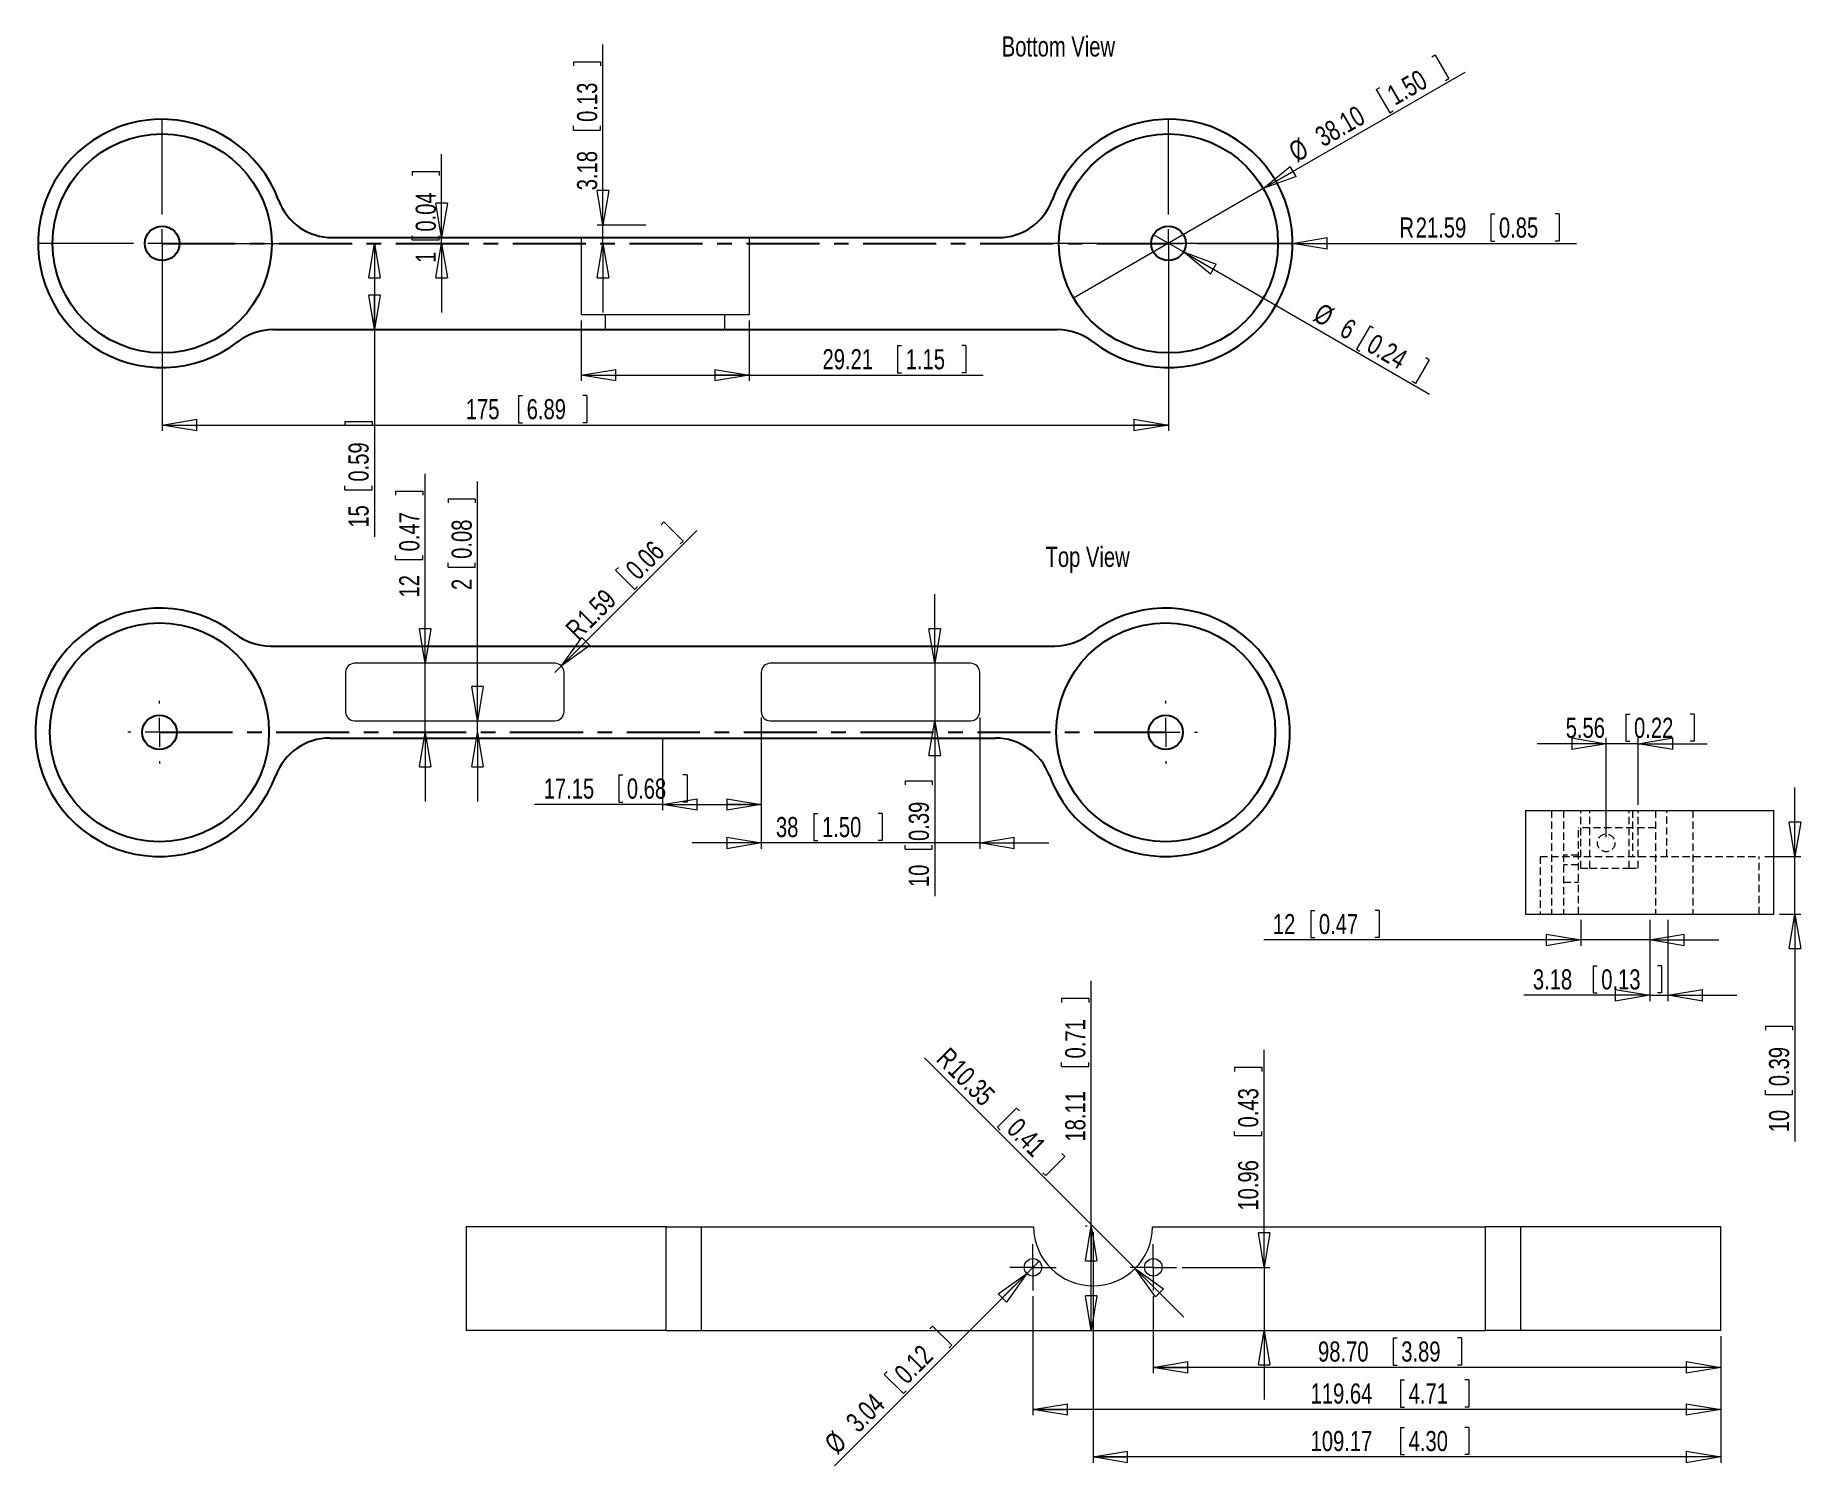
# Model space of a CAD drawing. Header units: millimetres. Extents: x 117 to 424, y 18 to 267.
import ezdxf

# ---------------------------------------------------------------- set-up
doc = ezdxf.new("R2010")
doc.units = ezdxf.units.MM
doc.linetypes.add('CENTERX2', pattern=[20.32, 12.7, -2.54, 2.54, -2.54])
doc.linetypes.add('HIDDEN', pattern=[1.905, 1.27, -0.635])
doc.styles.add('SLDTEXTSTYLE0', font='TXT', dxfattribs={"width": 0.75})
doc.dimstyles.new('SLDDIMSTYLE0', dxfattribs={"dimtxt": 3.5, "dimasz": 6, "dimexe": 0, "dimexo": 0.0625, "dimgap": 0.875, "dimtad": 1, "dimtoh": 1, "dimrnd": 1e-09, "dimzin": 12, "dimdsep": 46, "dimtxsty": 'SLDTEXTSTYLE0', "dimblk1": 'CLOSED', "dimblk2": 'CLOSED', "dimsah": 1, "dimcen": 0.09, "dimadec": 0, "dimazin": 0, "dimtfac": 1, "dimtofl": 0, "dimtmove": 0, "dimatfit": 3, "dimldrblk": 'CLOSED', "dimfxl": 1, "dimtolj": 1, "dimtzin": 12, "dimarcsym": 0})
doc.dimstyles.new('SLDDIMSTYLE1', dxfattribs={"dimtxt": 3.5, "dimasz": 6, "dimexe": 0, "dimexo": 0.0625, "dimgap": 0.875, "dimtad": 1, "dimtoh": 1, "dimrnd": 1e-09, "dimzin": 12, "dimdsep": 46, "dimtxsty": 'SLDTEXTSTYLE0', "dimblk1": 'CLOSED', "dimblk2": 'CLOSED', "dimsah": 1, "dimcen": 0.09, "dimadec": 0, "dimazin": 0, "dimtfac": 1, "dimtofl": 0, "dimtmove": 0, "dimatfit": 3, "dimldrblk": 'CLOSED', "dimfxl": 1, "dimtolj": 1, "dimtzin": 12, "dimarcsym": 0})
doc.dimstyles.new('SLDDIMSTYLE2', dxfattribs={"dimtxt": 3.5, "dimasz": 6, "dimexe": 0, "dimexo": 0.0625, "dimgap": 0.875, "dimtad": 1, "dimtoh": 1, "dimrnd": 1e-09, "dimzin": 12, "dimdsep": 46, "dimtxsty": 'SLDTEXTSTYLE0', "dimblk1": 'CLOSED', "dimblk2": 'CLOSED', "dimsah": 1, "dimcen": 0.09, "dimadec": 0, "dimazin": 0, "dimtfac": 1, "dimtofl": 0, "dimtmove": 0, "dimatfit": 3, "dimldrblk": 'CLOSED', "dimfxl": 1, "dimtolj": 1, "dimtzin": 12, "dimarcsym": 0})
doc.dimstyles.new('SLDDIMSTYLE3', dxfattribs={"dimtxt": 3.5, "dimasz": 6, "dimexe": 0, "dimexo": 0.0625, "dimgap": 0.875, "dimtad": 1, "dimtoh": 1, "dimrnd": 1e-09, "dimzin": 12, "dimdsep": 46, "dimtxsty": 'SLDTEXTSTYLE0', "dimblk1": 'CLOSED', "dimblk2": 'CLOSED', "dimsah": 1, "dimcen": 0.09, "dimadec": 0, "dimazin": 0, "dimtfac": 1, "dimtofl": 0, "dimtmove": 0, "dimatfit": 3, "dimldrblk": 'CLOSED', "dimfxl": 1, "dimtolj": 1, "dimtzin": 12, "dimarcsym": 0})
doc.dimstyles.new('SLDDIMSTYLE4', dxfattribs={"dimtxt": 3.5, "dimasz": 6, "dimexe": 0, "dimexo": 0.0625, "dimgap": 0.875, "dimtad": 1, "dimtoh": 1, "dimrnd": 1e-09, "dimzin": 4, "dimdsep": 46, "dimtxsty": 'SLDTEXTSTYLE0', "dimblk1": 'CLOSED', "dimblk2": 'CLOSED', "dimsah": 1, "dimcen": 0.09, "dimadec": 0, "dimazin": 0, "dimtfac": 1, "dimtmove": 0, "dimatfit": 3, "dimldrblk": 'CLOSED', "dimfxl": 1, "dimtolj": 1, "dimtzin": 12, "dimarcsym": 0})
doc.dimstyles.new('SLDDIMSTYLE5', dxfattribs={"dimtxt": 3.5, "dimasz": 6, "dimexe": 0, "dimexo": 0.0625, "dimgap": 0.875, "dimtad": 1, "dimtoh": 1, "dimrnd": 1e-09, "dimzin": 12, "dimdsep": 46, "dimtxsty": 'SLDTEXTSTYLE0', "dimblk1": 'CLOSED', "dimblk2": 'CLOSED', "dimsah": 1, "dimcen": 0.09, "dimadec": 0, "dimazin": 0, "dimtfac": 1, "dimtmove": 0, "dimatfit": 3, "dimldrblk": 'CLOSED', "dimfxl": 1, "dimtolj": 1, "dimtzin": 12, "dimarcsym": 0})
doc.dimstyles.new('SLDDIMSTYLE6', dxfattribs={"dimtxt": 3.5, "dimasz": 6, "dimexe": 0, "dimexo": 0.0625, "dimgap": 0.875, "dimtad": 1, "dimtoh": 1, "dimrnd": 1e-09, "dimzin": 12, "dimdsep": 46, "dimtxsty": 'SLDTEXTSTYLE0', "dimblk1": 'CLOSED', "dimblk2": 'CLOSED', "dimsah": 1, "dimcen": 0.09, "dimadec": 0, "dimazin": 0, "dimtfac": 1, "dimtofl": 0, "dimtmove": 1, "dimatfit": 3, "dimldrblk": 'CLOSED', "dimfxl": 1, "dimtolj": 1, "dimtzin": 12, "dimarcsym": 0})
doc.dimstyles.new('SLDDIMSTYLE7', dxfattribs={"dimtxt": 3.5, "dimasz": 6, "dimexe": 0, "dimexo": 0.0625, "dimgap": 0.875, "dimtad": 1, "dimtoh": 1, "dimrnd": 1e-09, "dimzin": 4, "dimdsep": 46, "dimtxsty": 'SLDTEXTSTYLE0', "dimblk1": 'CLOSED', "dimblk2": 'CLOSED', "dimsah": 1, "dimcen": 0.09, "dimadec": 0, "dimazin": 0, "dimtfac": 1, "dimtofl": 0, "dimtmove": 0, "dimatfit": 3, "dimldrblk": 'CLOSED', "dimfxl": 1, "dimtolj": 1, "dimtzin": 12, "dimarcsym": 0})

# ---------------------------------------------------------------- blocks, each defined once
blk = doc.blocks.new('_CLOSED')
at = {"color": 0, "linetype": 'ByBlock', "lineweight": -2}
for p, q in [((-1, 0.166667), (0, 0)), ((-1, 0.166667), (-1, -0.166667)), ((0, 0), (-1, -0.166667)), ((0, 0), (-1, 0))]:
    blk.add_line(p, q, dxfattribs=at)
blk = doc.blocks.new('*D2')
at = {"color": 7, "linetype": 'Continuous', "lineweight": 0}
for p, q in [((393.69, 148.82), (393.69, 144.11)), ((393.69, 148.82), (394.4, 148.82)), ((405.58, 148.82), (404.87, 148.82)), ((405.58, 148.82), (405.58, 144.11)), ((390.26, 127.43), (390.26, 144.69)), ((395.83, 133.06), (395.83, 144.69)), ((390.26, 143.69), (378.26, 143.69)), ((395.83, 143.69), (390.26, 143.69)), ((393.69, 144.11), (394.4, 144.11)), ((395.83, 143.69), (407.83, 143.69)), ((405.58, 144.11), (404.87, 144.11))]:
    blk.add_line(p, q, dxfattribs=at)
at = {"color": 7, "linetype": 'Continuous', "lineweight": 0, "xscale": 6, "yscale": 6}
for p, rotation in [((390.26, 143.69, 58.26), 360), ((395.83, 143.69, 58.26), 180)]:
    blk.add_blockref('_CLOSED', p, dxfattribs=dict(at, rotation=rotation))
at = {"color": 7, "linetype": 'Continuous', "lineweight": 0, "char_height": 3.5, "attachment_point": 1, "style": 'SLDTEXTSTYLE0'}
for s, insert in [('5.56', (383.22, 148.2)), ('0.22', (395.11, 148.2))]:
    blk.add_mtext(s, dxfattribs=dict(at, insert=insert))
blk = doc.blocks.new('*D3')
at = {"color": 7, "linetype": 'Continuous', "lineweight": 0}
for p, q in [((397.83, 113.06), (397.83, 98.94)), ((401, 113.06), (401, 98.94)), ((387.98, 105.07), (387.98, 100.35)), ((387.98, 105.07), (388.69, 105.07)), ((399.87, 105.07), (399.16, 105.07)), ((399.87, 105.07), (399.87, 100.35)), ((397.83, 99.94), (375.92, 99.94)), ((387.98, 100.35), (388.69, 100.35)), ((397.83, 99.94), (401, 99.94)), ((399.87, 100.35), (399.16, 100.35)), ((401, 99.94), (413, 99.94))]:
    blk.add_line(p, q, dxfattribs=at)
at = {"color": 7, "linetype": 'Continuous', "lineweight": 0, "xscale": 6, "yscale": 6}
blk.add_blockref('_CLOSED', (397.83, 99.94, 58.26), dxfattribs=at)
at = {"color": 7, "linetype": 'Continuous', "lineweight": 0, "xscale": 6, "yscale": 6, "rotation": 180}
blk.add_blockref('_CLOSED', (401, 99.94, 58.26), dxfattribs=at)
at = {"color": 7, "linetype": 'Continuous', "lineweight": 0, "char_height": 3.5, "attachment_point": 1, "style": 'SLDTEXTSTYLE0'}
for s, insert in [('3.18', (377.51, 104.45)), ('0.13', (389.4, 104.45))]:
    blk.add_mtext(s, dxfattribs=dict(at, insert=insert))
blk = doc.blocks.new('*D4')
at = {"color": 7, "linetype": 'Continuous', "lineweight": 0}
for p, q in [((338.88, 114.69), (338.88, 109.98)), ((338.88, 114.69), (339.59, 114.69)), ((350.77, 114.69), (350.06, 114.69)), ((350.77, 114.69), (350.77, 109.98)), ((385.83, 113.06), (385.83, 108.56)), ((397.83, 113.06), (397.83, 108.56)), ((385.83, 109.56), (330.7, 109.56)), ((338.88, 109.98), (339.59, 109.98)), ((350.77, 109.98), (350.06, 109.98)), ((397.83, 109.56), (385.83, 109.56)), ((397.83, 109.56), (409.83, 109.56))]:
    blk.add_line(p, q, dxfattribs=at)
at = {"color": 7, "linetype": 'Continuous', "lineweight": 0, "xscale": 6, "yscale": 6}
blk.add_blockref('_CLOSED', (385.83, 109.56, 58.26), dxfattribs=at)
at = {"color": 7, "linetype": 'Continuous', "lineweight": 0, "xscale": 6, "yscale": 6, "rotation": 180}
blk.add_blockref('_CLOSED', (397.83, 109.56, 58.26), dxfattribs=at)
at = {"color": 7, "linetype": 'Continuous', "lineweight": 0, "char_height": 3.5, "attachment_point": 1, "style": 'SLDTEXTSTYLE0'}
for s, insert in [('12', (332.29, 114.07)), ('0.47', (340.3, 114.07))]:
    blk.add_mtext(s, dxfattribs=dict(at, insert=insert))
blk = doc.blocks.new('*D5')
at = {"color": 7, "linetype": 'Continuous', "lineweight": 0}
for p, q in [((423.09, 124.06), (423.09, 136.06)), ((417.88, 124.06), (424.09, 124.06)), ((423.09, 114.06), (423.09, 124.06)), ((420.42, 114.06), (424.09, 114.06)), ((423.09, 114.06), (423.09, 74.52)), ((417.96, 94.59), (422.67, 94.59)), ((417.96, 94.59), (417.96, 93.88)), ((422.67, 94.59), (422.67, 93.88)), ((417.96, 82.7), (417.96, 83.41)), ((422.67, 82.7), (422.67, 83.41)), ((417.96, 82.7), (422.67, 82.7))]:
    blk.add_line(p, q, dxfattribs=at)
at = {"color": 7, "linetype": 'Continuous', "lineweight": 0, "xscale": 6, "yscale": 6}
for p, rotation in [((423.09, 124.06, 58.26), 270), ((423.09, 114.06, 58.26), 90)]:
    blk.add_blockref('_CLOSED', p, dxfattribs=dict(at, rotation=rotation))
at = {"color": 7, "linetype": 'Continuous', "lineweight": 0, "char_height": 3.5, "attachment_point": 1, "rotation": 90, "style": 'SLDTEXTSTYLE0'}
for s, insert in [('0.39', (418.58, 84.12)), ('10', (418.58, 76.11))]:
    blk.add_mtext(s, dxfattribs=dict(at, insert=insert))
blk = doc.blocks.new('*D6')
at = {"color": 7, "linetype": 'Continuous', "lineweight": 0}
for p, q in [((184.88, 157.66), (184.88, 190.6)), ((179.74, 187.59), (184.46, 187.59)), ((179.74, 187.59), (179.74, 186.88)), ((184.46, 187.59), (184.46, 186.88)), ((179.74, 175.7), (179.74, 176.41)), ((179.74, 175.7), (184.46, 175.7)), ((184.46, 175.7), (184.46, 176.41)), ((184.88, 145.66), (184.88, 157.66)), ((184.88, 145.66), (184.88, 133.66))]:
    blk.add_line(p, q, dxfattribs=at)
at = {"color": 7, "linetype": 'Continuous', "lineweight": 0, "xscale": 6, "yscale": 6}
for p, rotation in [((184.88, 157.66, -8.9), 270), ((184.88, 145.66, -8.9), 90)]:
    blk.add_blockref('_CLOSED', p, dxfattribs=dict(at, rotation=rotation))
at = {"color": 7, "linetype": 'Continuous', "lineweight": 0, "char_height": 3.5, "attachment_point": 1, "rotation": 90, "style": 'SLDTEXTSTYLE0'}
for s, insert in [('0.47', (180.36, 177.12)), ('12', (180.36, 169.11))]:
    blk.add_mtext(s, dxfattribs=dict(at, insert=insert))
blk = doc.blocks.new('*D7')
at = {"color": 7, "linetype": 'Continuous', "lineweight": 0}
for p, q in [((193.98, 147.66), (193.98, 189.3)), ((188.85, 186.29), (193.57, 186.29)), ((188.85, 186.29), (188.85, 185.59)), ((193.57, 186.29), (193.57, 185.59)), ((188.85, 174.41), (188.85, 175.12)), ((193.57, 174.41), (193.57, 175.12)), ((188.85, 174.41), (193.57, 174.41)), ((193.98, 145.66), (193.98, 147.66)), ((193.98, 145.66), (193.98, 133.66))]:
    blk.add_line(p, q, dxfattribs=at)
at = {"color": 7, "linetype": 'Continuous', "lineweight": 0, "xscale": 6, "yscale": 6}
for p, rotation in [((193.98, 147.66, -8.9), 270), ((193.98, 145.66, -8.9), 90)]:
    blk.add_blockref('_CLOSED', p, dxfattribs=dict(at, rotation=rotation))
at = {"color": 7, "linetype": 'Continuous', "lineweight": 0, "char_height": 3.5, "attachment_point": 1, "rotation": 90, "style": 'SLDTEXTSTYLE0'}
for s, insert in [('0.08', (189.47, 175.83)), ('2', (189.47, 170.41))]:
    blk.add_mtext(s, dxfattribs=dict(at, insert=insert))
blk = doc.blocks.new('*D8')
at = {"color": 7, "linetype": 'Continuous', "lineweight": 0}
for p, q in [((226.39, 182.26), (225.89, 181.76)), ((226.39, 182.26), (229.73, 178.92)), ((208.56, 157.2), (232.13, 180.77)), ((229.73, 178.92), (229.23, 178.42)), ((217.99, 173.85), (218.49, 174.35)), ((217.99, 173.85), (221.32, 170.52)), ((221.32, 170.52), (221.83, 171.02)), ((208.56, 157.2), (207.43, 156.07))]:
    blk.add_line(p, q, dxfattribs=at)
at = {"color": 7, "linetype": 'Continuous', "lineweight": 0, "xscale": 6, "yscale": 6, "rotation": 225}
blk.add_blockref('_CLOSED', (208.56, 157.2, -8.9), dxfattribs=at)
at = {"color": 7, "linetype": 'Continuous', "lineweight": 0, "char_height": 3.5, "attachment_point": 1, "rotation": 45, "style": 'SLDTEXTSTYLE0'}
for s, insert in [('0.06', (219.43, 174.42)), ('1.59', (211.03, 166.01)), ('R', (209.02, 164.01))]:
    blk.add_mtext(s, dxfattribs=dict(at, insert=insert))
blk = doc.blocks.new('*D9')
at = {"color": 7, "linetype": 'Continuous', "lineweight": 0}
for p, q in [((273.49, 157.66), (273.49, 169.66)), ((273.49, 157.66), (273.49, 147.66)), ((273.49, 147.66), (273.49, 117.17)), ((268.35, 137.24), (273.07, 137.24)), ((268.35, 137.24), (268.35, 136.53)), ((273.07, 137.24), (273.07, 136.53)), ((268.35, 125.35), (268.35, 126.06)), ((273.07, 125.35), (273.07, 126.06)), ((268.35, 125.35), (273.07, 125.35))]:
    blk.add_line(p, q, dxfattribs=at)
at = {"color": 7, "linetype": 'Continuous', "lineweight": 0, "xscale": 6, "yscale": 6}
for p, rotation in [((273.49, 157.66, -8.9), 270), ((273.49, 147.66, -8.9), 90)]:
    blk.add_blockref('_CLOSED', p, dxfattribs=dict(at, rotation=rotation))
at = {"color": 7, "linetype": 'Continuous', "lineweight": 0, "char_height": 3.5, "attachment_point": 1, "rotation": 90, "style": 'SLDTEXTSTYLE0'}
for s, insert in [('0.39', (268.98, 126.77)), ('10', (268.98, 118.76))]:
    blk.add_mtext(s, dxfattribs=dict(at, insert=insert))
blk = doc.blocks.new('*D10')
at = {"color": 7, "linetype": 'Continuous', "lineweight": 0}
for p, q in [((243.31, 148.25), (243.31, 125.43)), ((281.31, 148.25), (281.31, 125.43)), ((252.47, 131.56), (252.47, 126.85)), ((252.47, 131.56), (253.18, 131.56)), ((264.36, 131.56), (263.65, 131.56)), ((264.36, 131.56), (264.36, 126.85)), ((243.31, 126.43), (231.31, 126.43)), ((281.31, 126.43), (243.31, 126.43)), ((252.47, 126.85), (253.18, 126.85)), ((264.36, 126.85), (263.65, 126.85)), ((281.31, 126.43), (293.31, 126.43))]:
    blk.add_line(p, q, dxfattribs=at)
at = {"color": 7, "linetype": 'Continuous', "lineweight": 0, "xscale": 6, "yscale": 6}
for p, rotation in [((243.31, 126.43, -8.9), 360), ((281.31, 126.43, -8.9), 180)]:
    blk.add_blockref('_CLOSED', p, dxfattribs=dict(at, rotation=rotation))
at = {"color": 7, "linetype": 'Continuous', "lineweight": 0, "char_height": 3.5, "attachment_point": 1, "style": 'SLDTEXTSTYLE0'}
for s, insert in [('38', (245.88, 130.94)), ('1.50', (253.89, 130.94))]:
    blk.add_mtext(s, dxfattribs=dict(at, insert=insert))
blk = doc.blocks.new('*D11')
at = {"color": 7, "linetype": 'Continuous', "lineweight": 0}
for p, q in [((243.31, 148.25), (243.31, 132.11)), ((226.17, 144.66), (226.17, 132.11)), ((218.53, 138.25), (218.53, 133.53)), ((218.53, 138.25), (219.24, 138.25)), ((230.41, 138.25), (229.7, 138.25)), ((230.41, 138.25), (230.41, 133.53)), ((226.17, 133.11), (203.89, 133.11)), ((218.53, 133.53), (219.24, 133.53)), ((226.17, 133.11), (243.31, 133.11)), ((230.41, 133.53), (229.7, 133.53))]:
    blk.add_line(p, q, dxfattribs=at)
at = {"color": 7, "linetype": 'Continuous', "lineweight": 0, "xscale": 6, "yscale": 6, "rotation": 180}
blk.add_blockref('_CLOSED', (226.17, 133.11, -8.9), dxfattribs=at)
at = {"color": 7, "linetype": 'Continuous', "lineweight": 0, "xscale": 6, "yscale": 6}
blk.add_blockref('_CLOSED', (243.31, 133.11, -8.9), dxfattribs=at)
at = {"color": 7, "linetype": 'Continuous', "lineweight": 0, "char_height": 3.5, "attachment_point": 1, "style": 'SLDTEXTSTYLE0'}
for s, insert in [('17.15', (205.48, 137.63)), ('0.68', (219.95, 137.63))]:
    blk.add_mtext(s, dxfattribs=dict(at, insert=insert))
blk = doc.blocks.new('SW_CENTERMARKSYMBOL_0')
at = {"color": 0, "linetype": 'Continuous', "lineweight": 0}
for p, q in [((0, 5), (0, 5.5)), ((-5, 0), (-5.5, 0)), ((0, 0), (-2.5, 0)), ((0, 0), (0, 2.5)), ((0, 0), (0, -2.5)), ((0, 0), (2.5, 0)), ((5, 0), (5.5, 0)), ((0, -5), (0, -5.5))]:
    blk.add_line(p, q, dxfattribs=at)
blk = doc.blocks.new('SW_CENTERMARKSYMBOL_1')
at = {"color": 0, "linetype": 'Continuous', "lineweight": 0}
for p, q in [((0, 5), (0, 5.5)), ((-5, 0), (-5.5, 0)), ((0, 0), (-2.5, 0)), ((0, 0), (0, 2.5)), ((0, 0), (0, -2.5)), ((0, 0), (2.5, 0)), ((5, 0), (5.5, 0)), ((0, -5), (0, -5.5))]:
    blk.add_line(p, q, dxfattribs=at)
blk = doc.blocks.new('*D14')
at = {"color": 7, "linetype": 'Continuous', "lineweight": 0}
for p, q in [((370.19, 235.81), (370.19, 231.1)), ((370.19, 235.81), (370.9, 235.81)), ((382.08, 235.81), (381.37, 235.81)), ((382.08, 235.81), (382.08, 231.1)), ((335.73, 230.69), (314.14, 230.69)), ((335.73, 230.69), (385.08, 230.69)), ((370.19, 231.1), (370.9, 231.1)), ((382.08, 231.1), (381.37, 231.1))]:
    blk.add_line(p, q, dxfattribs=at)
at = {"color": 7, "linetype": 'Continuous', "lineweight": 0, "xscale": 6, "yscale": 6, "rotation": 179.9999999964}
blk.add_blockref('_CLOSED', (335.73, 230.69, 9.1), dxfattribs=at)
at = {"color": 7, "linetype": 'Continuous', "lineweight": 0, "char_height": 3.5, "attachment_point": 1, "style": 'SLDTEXTSTYLE0'}
for s, insert in [('R', (354.31, 235.19)), ('21.59', (357.14, 235.19)), ('0.85', (371.61, 235.19))]:
    blk.add_mtext(s, dxfattribs=dict(at, insert=insert))
blk = doc.blocks.new('*D15')
at = {"color": 7, "linetype": 'Continuous', "lineweight": 0}
for p, q in [((360.55, 263.4), (359.94, 263.05)), ((360.55, 263.4), (362.91, 259.32)), ((330.63, 240.21), (365.72, 260.47)), ((362.91, 259.32), (362.3, 258.96)), ((350.26, 257.46), (350.87, 257.82)), ((350.26, 257.46), (352.62, 253.38)), ((352.62, 253.38), (353.23, 253.73)), ((330.63, 240.21), (297.64, 221.16))]:
    blk.add_line(p, q, dxfattribs=at)
at = {"color": 7, "linetype": 'Continuous', "lineweight": 0, "xscale": 6, "yscale": 6, "rotation": 209.9999999959}
blk.add_blockref('_CLOSED', (330.63, 240.21, 9.1), dxfattribs=at)
at = {"color": 7, "linetype": 'Continuous', "lineweight": 0, "char_height": 3.5, "attachment_point": 1, "rotation": 30, "style": 'SLDTEXTSTYLE0'}
for s, insert in [('1.50', (351.8, 257.63)), ('38.10', (339.27, 250.4)), ('%%c', (334.7, 247.76))]:
    blk.add_mtext(s, dxfattribs=dict(at, insert=insert))
blk = doc.blocks.new('*D16')
at = {"color": 7, "linetype": 'Continuous', "lineweight": 0}
for p, q in [((316.73, 229.19), (311.54, 232.19)), ((316.73, 229.19), (359.52, 204.48)), ((349.19, 216.37), (346.83, 212.28)), ((349.19, 216.37), (349.8, 216.01)), ((346.83, 212.28), (347.44, 211.93)), ((359.48, 210.43), (357.12, 206.34)), ((359.48, 210.43), (358.87, 210.78)), ((357.12, 206.34), (356.51, 206.69))]:
    blk.add_line(p, q, dxfattribs=at)
at = {"color": 7, "linetype": 'Continuous', "lineweight": 0, "xscale": 6, "yscale": 6, "rotation": 149.9999999956}
blk.add_blockref('_CLOSED', (316.73, 229.19, 9.1), dxfattribs=at)
at = {"color": 7, "linetype": 'Continuous', "lineweight": 0, "char_height": 3.5, "attachment_point": 1, "rotation": 330, "style": 'SLDTEXTSTYLE0'}
for s, insert in [('%%c', (340.84, 220.47)), ('6', (345.41, 217.83)), ('0.24', (350.1, 215.12))]:
    blk.add_mtext(s, dxfattribs=dict(at, insert=insert))
blk = doc.blocks.new('*D17')
at = {"color": 7, "linetype": 'Continuous', "lineweight": 0}
for p, q in [((139.14, 229.69), (139.14, 198.1)), ((314.14, 229.69), (314.14, 198.1)), ((201.11, 204.23), (201.11, 199.51)), ((201.11, 204.23), (201.82, 204.23)), ((213, 204.23), (212.29, 204.23)), ((213, 204.23), (213, 199.51)), ((139.14, 199.1), (314.14, 199.1)), ((201.11, 199.51), (201.82, 199.51)), ((213, 199.51), (212.29, 199.51))]:
    blk.add_line(p, q, dxfattribs=at)
at = {"color": 7, "linetype": 'Continuous', "lineweight": 0, "xscale": 6, "yscale": 6, "rotation": 180}
blk.add_blockref('_CLOSED', (139.14, 199.1, 9.1), dxfattribs=at)
at = {"color": 7, "linetype": 'Continuous', "lineweight": 0, "xscale": 6, "yscale": 6}
blk.add_blockref('_CLOSED', (314.14, 199.1, 9.1), dxfattribs=at)
at = {"color": 7, "linetype": 'Continuous', "lineweight": 0, "char_height": 3.5, "attachment_point": 1, "style": 'SLDTEXTSTYLE0'}
for s, insert in [('175', (191.94, 203.61)), ('6.89', (202.53, 203.61))]:
    blk.add_mtext(s, dxfattribs=dict(at, insert=insert))
blk = doc.blocks.new('*D18')
at = {"color": 7, "linetype": 'Continuous', "lineweight": 0}
for p, q in [((176.05, 230.69), (176.05, 215.69)), ((176.05, 215.69), (176.05, 179.66)), ((170.92, 199.73), (175.63, 199.73)), ((170.92, 199.73), (170.92, 199.02)), ((175.63, 199.73), (175.63, 199.02)), ((170.92, 187.84), (170.92, 188.55)), ((170.92, 187.84), (175.63, 187.84)), ((175.63, 187.84), (175.63, 188.55))]:
    blk.add_line(p, q, dxfattribs=at)
at = {"color": 7, "linetype": 'Continuous', "lineweight": 0, "xscale": 6, "yscale": 6}
for p, rotation in [((176.05, 230.69, 9.1), 90), ((176.05, 215.69, 9.1), 270)]:
    blk.add_blockref('_CLOSED', p, dxfattribs=dict(at, rotation=rotation))
at = {"color": 7, "linetype": 'Continuous', "lineweight": 0, "char_height": 3.5, "attachment_point": 1, "rotation": 90, "style": 'SLDTEXTSTYLE0'}
for s, insert in [('0.59', (171.54, 189.26)), ('15', (171.54, 181.25))]:
    blk.add_mtext(s, dxfattribs=dict(at, insert=insert))
blk = doc.blocks.new('*D19')
at = {"color": 7, "linetype": 'Continuous', "lineweight": 0}
for p, q in [((187.74, 231.69), (187.74, 246.21)), ((182.61, 243.2), (187.33, 243.2)), ((182.61, 243.2), (182.61, 242.49)), ((187.33, 243.2), (187.33, 242.49)), ((182.61, 231.31), (182.61, 232.02)), ((182.61, 231.31), (187.33, 231.31)), ((187.33, 231.31), (187.33, 232.02)), ((187.74, 230.69), (187.74, 231.69)), ((187.74, 230.69), (187.74, 218.69))]:
    blk.add_line(p, q, dxfattribs=at)
at = {"color": 7, "linetype": 'Continuous', "lineweight": 0, "xscale": 6, "yscale": 6}
for p, rotation in [((187.74, 231.69, 9.1), 270), ((187.74, 230.69, 9.1), 90)]:
    blk.add_blockref('_CLOSED', p, dxfattribs=dict(at, rotation=rotation))
at = {"color": 7, "linetype": 'Continuous', "lineweight": 0, "char_height": 3.5, "attachment_point": 1, "rotation": 90, "style": 'SLDTEXTSTYLE0'}
for s, insert in [('0.04', (183.23, 232.73)), ('1', (183.23, 227.31))]:
    blk.add_mtext(s, dxfattribs=dict(at, insert=insert))
blk = doc.blocks.new('*D20')
at = {"color": 7, "linetype": 'Continuous', "lineweight": 0}
for p, q in [((215.8, 233.86), (215.8, 265.29)), ((210.67, 262.28), (215.39, 262.28)), ((210.67, 262.28), (210.67, 261.57)), ((215.39, 262.28), (215.39, 261.57)), ((210.67, 250.39), (210.67, 251.1)), ((210.67, 250.39), (215.39, 250.39)), ((215.39, 250.39), (215.39, 251.1)), ((223.26, 233.86), (214.8, 233.86)), ((215.8, 230.69), (215.8, 233.86)), ((215.8, 230.69), (215.8, 218.69))]:
    blk.add_line(p, q, dxfattribs=at)
at = {"color": 7, "linetype": 'Continuous', "lineweight": 0, "xscale": 6, "yscale": 6}
for p, rotation in [((215.8, 233.86, 9.1), 270), ((215.8, 230.69, 9.1), 90)]:
    blk.add_blockref('_CLOSED', p, dxfattribs=dict(at, rotation=rotation))
at = {"color": 7, "linetype": 'Continuous', "lineweight": 0, "char_height": 3.5, "attachment_point": 1, "rotation": 90, "style": 'SLDTEXTSTYLE0'}
for s, insert in [('0.13', (211.29, 251.81)), ('3.18', (211.29, 239.92))]:
    blk.add_mtext(s, dxfattribs=dict(at, insert=insert))
blk = doc.blocks.new('*D21')
at = {"color": 7, "linetype": 'Continuous', "lineweight": 0}
for p, q in [((212.03, 217.29), (212.03, 206.78)), ((241.24, 217.29), (241.24, 206.78)), ((267.03, 212.91), (267.03, 208.2)), ((267.03, 212.91), (267.74, 212.91)), ((278.92, 212.91), (278.21, 212.91)), ((278.92, 212.91), (278.92, 208.2)), ((212.03, 207.78), (241.24, 207.78)), ((241.24, 207.78), (281.93, 207.78)), ((267.03, 208.2), (267.74, 208.2)), ((278.92, 208.2), (278.21, 208.2))]:
    blk.add_line(p, q, dxfattribs=at)
at = {"color": 7, "linetype": 'Continuous', "lineweight": 0, "xscale": 6, "yscale": 6, "rotation": 180}
blk.add_blockref('_CLOSED', (212.03, 207.78, 9.1), dxfattribs=at)
at = {"color": 7, "linetype": 'Continuous', "lineweight": 0, "xscale": 6, "yscale": 6}
blk.add_blockref('_CLOSED', (241.24, 207.78, 9.1), dxfattribs=at)
at = {"color": 7, "linetype": 'Continuous', "lineweight": 0, "char_height": 3.5, "attachment_point": 1, "style": 'SLDTEXTSTYLE0'}
for s, insert in [('29.21', (253.98, 212.29)), ('1.15', (268.45, 212.29))]:
    blk.add_mtext(s, dxfattribs=dict(at, insert=insert))
blk = doc.blocks.new('SW_CENTERMARKSYMBOL_2')
at = {"color": 0, "linetype": 'Continuous', "lineweight": 0}
for p, q in [((0, 5), (0, 21.55)), ((-5, 0), (-21.55, 0)), ((0, 0), (-2.5, 0)), ((0, 0), (0, 2.5)), ((0, 0), (0, -2.5)), ((0, 0), (2.5, 0)), ((5, 0), (21.55, 0)), ((0, -5), (0, -21.55))]:
    blk.add_line(p, q, dxfattribs=at)
blk = doc.blocks.new('SW_CENTERMARKSYMBOL_3')
at = {"color": 0, "linetype": 'Continuous', "lineweight": 0}
for p, q in [((0, 5), (0, 21.55)), ((-5, 0), (-21.55, 0)), ((0, 0), (-2.5, 0)), ((0, 0), (0, 2.5)), ((0, 0), (0, -2.5)), ((0, 0), (2.5, 0)), ((5, 0), (21.55, 0)), ((0, -5), (0, -21.55))]:
    blk.add_line(p, q, dxfattribs=at)
blk = doc.blocks.new('*D24')
at = {"color": 7, "linetype": 'Continuous', "lineweight": 0}
for p, q in [((308.35, 52.45), (271.73, 89.05)), ((287.72, 80.33), (284.38, 76.99)), ((287.72, 80.33), (288.22, 79.83)), ((284.38, 76.99), (284.88, 76.49)), ((296.12, 71.92), (292.79, 68.59)), ((296.12, 71.92), (295.62, 72.42)), ((292.79, 68.59), (292.28, 69.09)), ((308.35, 52.45), (316.84, 43.97))]:
    blk.add_line(p, q, dxfattribs=at)
at = {"color": 7, "linetype": 'Continuous', "lineweight": 0, "xscale": 6, "yscale": 6, "rotation": 135.018173419}
blk.add_blockref('_CLOSED', (308.35, 52.45, -6.03), dxfattribs=at)
at = {"color": 7, "linetype": 'Continuous', "lineweight": 0, "char_height": 3.5, "attachment_point": 1, "rotation": 315, "style": 'SLDTEXTSTYLE0'}
for s, insert in [('R', (276.05, 91.12)), ('10.35', (278.05, 89.12)), ('0.41', (288.28, 78.89))]:
    blk.add_mtext(s, dxfattribs=dict(at, insert=insert))
blk = doc.blocks.new('*D25')
at = {"color": 7, "linetype": 'Continuous', "lineweight": 0}
for p, q in [((300.69, 59.77), (300.69, 102.43)), ((295.56, 99.42), (300.28, 99.42)), ((295.56, 99.42), (295.56, 98.71)), ((300.28, 99.42), (300.28, 98.71)), ((295.56, 87.53), (295.56, 88.24)), ((295.56, 87.53), (300.28, 87.53)), ((300.28, 87.53), (300.28, 88.24)), ((300.03, 59.77), (299.69, 59.77)), ((300.69, 41.66), (300.69, 59.77))]:
    blk.add_line(p, q, dxfattribs=at)
at = {"color": 7, "linetype": 'Continuous', "lineweight": 0, "xscale": 6, "yscale": 6}
for p, rotation in [((300.69, 59.77, -6.03), 90), ((300.69, 41.66, -6.03), 270)]:
    blk.add_blockref('_CLOSED', p, dxfattribs=dict(at, rotation=rotation))
at = {"color": 7, "linetype": 'Continuous', "lineweight": 0, "char_height": 3.5, "attachment_point": 1, "rotation": 90, "style": 'SLDTEXTSTYLE0'}
for s, insert in [('0.71', (296.18, 88.95)), ('18.11', (296.18, 74.49))]:
    blk.add_mtext(s, dxfattribs=dict(at, insert=insert))
blk = doc.blocks.new('*D26')
at = {"color": 7, "linetype": 'Continuous', "lineweight": 0}
for p, q in [((330.77, 52.62), (330.77, 90.43)), ((325.63, 87.42), (330.35, 87.42)), ((325.63, 87.42), (325.63, 86.71)), ((330.35, 87.42), (330.35, 86.71)), ((325.63, 75.53), (325.63, 76.24)), ((325.63, 75.53), (330.35, 75.53)), ((330.35, 75.53), (330.35, 76.24)), ((316.52, 52.62), (331.77, 52.62)), ((330.77, 52.62), (330.77, 41.66)), ((330.77, 41.66), (330.77, 29.66))]:
    blk.add_line(p, q, dxfattribs=at)
at = {"color": 7, "linetype": 'Continuous', "lineweight": 0, "xscale": 6, "yscale": 6}
for p, rotation in [((330.77, 52.62, -6.03), 270), ((330.77, 41.66, -6.03), 90)]:
    blk.add_blockref('_CLOSED', p, dxfattribs=dict(at, rotation=rotation))
at = {"color": 7, "linetype": 'Continuous', "lineweight": 0, "char_height": 3.5, "attachment_point": 1, "rotation": 90, "style": 'SLDTEXTSTYLE0'}
for s, insert in [('0.43', (326.26, 76.95)), ('10.96', (326.26, 62.49))]:
    blk.add_mtext(s, dxfattribs=dict(at, insert=insert))
blk = doc.blocks.new('*D27')
at = {"color": 7, "linetype": 'Continuous', "lineweight": 0}
for p, q in [((289.49, 51.55), (291.64, 53.7)), ((289.49, 51.55), (256.08, 18.14)), ((273.12, 42.42), (272.62, 41.92)), ((273.12, 42.42), (276.46, 39.09)), ((276.46, 39.09), (275.96, 38.58)), ((264.72, 34.02), (265.22, 34.52)), ((264.72, 34.02), (268.05, 30.68)), ((268.05, 30.68), (268.55, 31.18))]:
    blk.add_line(p, q, dxfattribs=at)
at = {"color": 7, "linetype": 'Continuous', "lineweight": 0, "xscale": 6, "yscale": 6, "rotation": 45}
blk.add_blockref('_CLOSED', (289.49, 51.55, -6.03), dxfattribs=at)
at = {"color": 7, "linetype": 'Continuous', "lineweight": 0, "char_height": 3.5, "attachment_point": 1, "rotation": 45, "style": 'SLDTEXTSTYLE0'}
for s, insert in [('0.12', (266.16, 34.58)), ('3.04', (257.75, 26.17)), ('%%c', (254.02, 22.44))]:
    blk.add_mtext(s, dxfattribs=dict(at, insert=insert))
blk = doc.blocks.new('*D28')
at = {"color": 7, "linetype": 'Continuous', "lineweight": 0}
for p, q in [((311.5, 47.6), (311.5, 34.23)), ((353.2, 40.36), (353.2, 35.64)), ((353.2, 40.36), (353.91, 40.36)), ((365.09, 40.36), (364.38, 40.36)), ((365.09, 40.36), (365.09, 35.64)), ((410.2, 40.66), (410.2, 34.23)), ((410.2, 35.23), (311.5, 35.23)), ((353.2, 35.64), (353.91, 35.64)), ((365.09, 35.64), (364.38, 35.64))]:
    blk.add_line(p, q, dxfattribs=at)
at = {"color": 7, "linetype": 'Continuous', "lineweight": 0, "xscale": 6, "yscale": 6}
for p, rotation in [((311.5, 35.23, -6.03), 180), ((410.2, 35.23, -6.03), 360)]:
    blk.add_blockref('_CLOSED', p, dxfattribs=dict(at, rotation=rotation))
at = {"color": 7, "linetype": 'Continuous', "lineweight": 0, "char_height": 3.5, "attachment_point": 1, "style": 'SLDTEXTSTYLE0'}
for s, insert in [('98.70', (340.15, 39.74)), ('3.89', (354.62, 39.74))]:
    blk.add_mtext(s, dxfattribs=dict(at, insert=insert))
blk = doc.blocks.new('*D29')
at = {"color": 7, "linetype": 'Continuous', "lineweight": 0}
for p, q in [((290.57, 47.6), (290.57, 26.91)), ((410.2, 40.66), (410.2, 26.91)), ((354.5, 33.05), (354.5, 28.33)), ((354.5, 33.05), (355.2, 33.05)), ((366.38, 33.05), (365.67, 33.05)), ((366.38, 33.05), (366.38, 28.33)), ((410.2, 27.91), (290.57, 27.91)), ((354.5, 28.33), (355.2, 28.33)), ((366.38, 28.33), (365.67, 28.33))]:
    blk.add_line(p, q, dxfattribs=at)
at = {"color": 7, "linetype": 'Continuous', "lineweight": 0, "xscale": 6, "yscale": 6}
for p, rotation in [((290.57, 27.91, -6.03), 180), ((410.2, 27.91, -6.03), 360)]:
    blk.add_blockref('_CLOSED', p, dxfattribs=dict(at, rotation=rotation))
at = {"color": 7, "linetype": 'Continuous', "lineweight": 0, "char_height": 3.5, "attachment_point": 1, "style": 'SLDTEXTSTYLE0'}
for s, insert in [('119.64', (338.86, 32.43)), ('4.71', (355.91, 32.43))]:
    blk.add_mtext(s, dxfattribs=dict(at, insert=insert))
blk = doc.blocks.new('*D30')
at = {"color": 7, "linetype": 'Continuous', "lineweight": 0}
for p, q in [((301.03, 58.77), (301.03, 18.66)), ((410.2, 40.66), (410.2, 18.66)), ((354.5, 24.8), (354.5, 20.08)), ((354.5, 24.8), (355.2, 24.8)), ((366.38, 24.8), (365.67, 24.8)), ((366.38, 24.8), (366.38, 20.08)), ((410.2, 19.66), (301.03, 19.66)), ((354.5, 20.08), (355.2, 20.08)), ((366.38, 20.08), (365.67, 20.08))]:
    blk.add_line(p, q, dxfattribs=at)
at = {"color": 7, "linetype": 'Continuous', "lineweight": 0, "xscale": 6, "yscale": 6}
for p, rotation in [((301.03, 19.66, -6.03), 180), ((410.2, 19.66, -6.03), 360)]:
    blk.add_blockref('_CLOSED', p, dxfattribs=dict(at, rotation=rotation))
at = {"color": 7, "linetype": 'Continuous', "lineweight": 0, "char_height": 3.5, "attachment_point": 1, "style": 'SLDTEXTSTYLE0'}
for s, insert in [('109.17', (338.86, 24.18)), ('4.30', (355.91, 24.18))]:
    blk.add_mtext(s, dxfattribs=dict(at, insert=insert))
blk = doc.blocks.new('SW_CENTERMARKSYMBOL_4')
at = {"color": 0, "linetype": 'Continuous', "lineweight": 0}
for p, q in [((0, 2.5), (0, 4.02)), ((-2.5, 0), (-4.02, 0)), ((0, 0), (-2.5, 0)), ((0, 0), (0, 2.5)), ((0, 0), (0, -2.5)), ((0, 0), (2.5, 0)), ((2.5, 0), (4.02, 0)), ((0, -2.5), (0, -4.02))]:
    blk.add_line(p, q, dxfattribs=at)
blk = doc.blocks.new('SW_CENTERMARKSYMBOL_5')
at = {"color": 0, "linetype": 'Continuous', "lineweight": 0}
for p, q in [((0, 2.5), (0, 4.02)), ((-2.5, 0), (-4.02, 0)), ((0, 0), (-2.5, 0)), ((0, 0), (0, 2.5)), ((0, 0), (0, -2.5)), ((0, 0), (2.5, 0)), ((2.5, 0), (4.02, 0)), ((0, -2.5), (0, -4.02))]:
    blk.add_line(p, q, dxfattribs=at)

msp = doc.modelspace()

# ---------------------------------------------------------------- linework, layer by layer
at = {"color": 7, "linetype": 'CENTERX2'}
for p, q in [((139.137, 230.685), (314.137, 230.685)), ((138.666, 145.662), (313.666, 145.662))]:
    msp.add_line(p, q, dxfattribs=at)
at = {"color": 7, "linetype": 'Continuous'}
for p, q in [((168.75, 231.685), (284.524, 231.685)), ((158.448, 215.685), (294.825, 215.685)), ((157.977, 160.662), (294.355, 160.662)), ((168.279, 144.662), (284.053, 144.662))]:
    msp.add_line(p, q, dxfattribs=at)
at = {"color": 7, "linetype": 'Continuous', "lineweight": 15}
for p, q in [((168.75, 231.685), (212.032, 231.685)), ((212.032, 231.685), (212.032, 218.285)), ((212.032, 231.685), (241.242, 231.685)), ((241.242, 231.685), (241.242, 218.285)), ((241.242, 231.685), (284.524, 231.685)), ((216.206, 218.285), (212.032, 218.285)), ((216.206, 218.285), (216.206, 215.685)), ((236.909, 218.285), (216.206, 218.285)), ((236.909, 218.285), (236.909, 215.685)), ((241.242, 218.285), (236.909, 218.285)), ((158.448, 215.685), (216.206, 215.685)), ((216.206, 215.685), (236.909, 215.685)), ((236.909, 215.685), (294.825, 215.685)), ((157.977, 160.662), (294.355, 160.662)), ((207.433, 157.662), (172.608, 157.662)), ((279.723, 157.662), (244.898, 157.662)), ((171.021, 156.074), (171.021, 149.249)), ((209.021, 149.249), (209.021, 156.074)), ((243.311, 156.074), (243.311, 149.249)), ((281.311, 149.249), (281.311, 156.074)), ((172.608, 147.662), (207.433, 147.662)), ((244.898, 147.662), (279.723, 147.662)), ((168.279, 144.662), (284.053, 144.662)), ((376.237, 132.06), (419.417, 132.06)), ((376.237, 114.06), (419.417, 114.06)), ((226.812, 59.664), (192.024, 59.664)), ((226.812, 41.664), (226.812, 59.664)), ((226.812, 59.664), (232.925, 59.664)), ((232.925, 41.664), (232.925, 59.664)), ((232.925, 59.664), (290.683, 59.664)), ((311.386, 59.664), (369.303, 59.664)), ((369.303, 41.664), (369.303, 59.664)), ((375.416, 59.664), (369.303, 59.664)), ((375.416, 41.664), (375.416, 59.664)), ((410.204, 59.664), (375.416, 59.664)), ((226.812, 41.664), (192.024, 41.664)), ((226.812, 41.664), (232.925, 41.664)), ((232.925, 41.664), (369.303, 41.664)), ((375.416, 41.664), (369.303, 41.664)), ((410.204, 41.664), (375.416, 41.664))]:
    msp.add_line(p, q, dxfattribs=at)
at = {"color": 7, "linetype": 'HIDDEN', "lineweight": 0}
for p, q in [((380.741, 132.06), (380.741, 114.06)), ((380.741, 132.06), (380.741, 114.06)), ((382.827, 132.06), (382.827, 114.06)), ((385.827, 122.06), (385.827, 132.06)), ((387.414, 122.06), (387.414, 132.06)), ((387.414, 122.06), (387.414, 132.06)), ((387.414, 122.06), (387.414, 132.06)), ((387.414, 122.06), (387.414, 132.06)), ((394.239, 122.06), (394.239, 132.06)), ((394.239, 122.06), (394.239, 132.06)), ((394.239, 122.06), (394.239, 132.06)), ((394.239, 122.06), (394.239, 132.06)), ((395.827, 122.06), (395.827, 132.06)), ((398.827, 132.06), (398.827, 114.06)), ((405.345, 132.06), (405.345, 114.06)), ((405.345, 132.06), (405.345, 114.06)), ((398.827, 129.06), (385.427, 129.06)), ((385.427, 114.06), (385.427, 129.06)), ((378.777, 124.06), (416.877, 124.06)), ((385.827, 122.06), (387.414, 122.06)), ((387.414, 122.06), (394.239, 122.06)), ((394.239, 122.06), (395.827, 122.06))]:
    msp.add_line(p, q, dxfattribs=at)
at = {"color": 7, "linetype": 'Continuous'}
for centre, radius in [((139.137, 230.685), 19.05), ((314.137, 230.685), 19.05), ((139.137, 230.685), 3), ((314.137, 230.685), 3), ((138.666, 145.662), 19.05), ((313.666, 145.662), 19.05), ((138.666, 145.662), 3), ((313.666, 145.662), 3)]:
    msp.add_circle(centre, radius, dxfattribs=at)
at = {"color": 7, "linetype": 'Continuous', "lineweight": 15}
for centre, radius in [((139.137, 230.685), 19.05), ((314.137, 230.685), 19.05), ((139.137, 230.685), 3), ((314.137, 230.685), 3), ((138.666, 145.662), 3), ((313.666, 145.662), 3), ((290.569, 52.624), 1.52), ((311.501, 52.624), 1.52)]:
    msp.add_circle(centre, radius, dxfattribs=at)
at = {"color": 7, "linetype": 'HIDDEN', "lineweight": 0}
msp.add_circle((390.264, 126.43), 1.53, dxfattribs=at)
at = {"color": 7, "linetype": 'Continuous'}
for centre, radius, start, end in [((139.137, 230.685), 21.59, 20.37796, 307.68443), ((314.137, 230.685), 21.59, 232.31557, 159.62204), ((168.75, 241.685), 10, 200.37796, 270), ((284.524, 241.685), 10, 270, 339.62204), ((158.448, 205.685), 10, 90, 127.68443), ((294.825, 205.685), 10, 52.31557, 90), ((138.666, 145.662), 21.59, 52.31557, 339.62204), ((313.666, 145.662), 21.59, 200.37796, 127.68443), ((157.977, 170.662), 10, 232.31557, 270), ((294.355, 170.662), 10, 270, 307.68443), ((168.279, 134.662), 10, 90, 159.62204), ((284.053, 134.662), 10, 20.37796, 90)]:
    msp.add_arc(centre, radius, start, end, dxfattribs=at)
at = {"color": 7, "linetype": 'Continuous', "lineweight": 15}
for centre, radius, start, end in [((139.137, 230.685), 21.59, 20.37796, 307.68443), ((314.137, 230.685), 21.59, 232.31557, 159.62204), ((168.75, 241.685), 10, 200.37796, 270), ((284.524, 241.685), 10, 270, 339.62204), ((158.448, 205.685), 10, 90, 127.68443), ((294.825, 205.685), 10, 52.31557, 90), ((138.666, 145.662), 21.59, 52.31557, 339.62204), ((313.666, 145.662), 21.59, 200.37796, 127.68443), ((157.977, 170.662), 10, 232.31557, 270), ((294.355, 170.662), 10, 270, 307.68443), ((172.608, 156.074), 1.588, 90, 180), ((207.433, 156.074), 1.588, 0, 90), ((244.898, 156.074), 1.588, 90, 180), ((279.723, 156.074), 1.588, 0, 90), ((172.608, 149.249), 1.588, 180, 270), ((207.433, 149.249), 1.588, 270, 0), ((244.898, 149.249), 1.588, 180, 270), ((279.723, 149.249), 1.588, 270, 0), ((168.279, 134.662), 10, 90, 159.62204), ((284.053, 134.662), 10, 20.37796, 90), ((301.035, 59.774), 10.352, 180.6093, 359.3907)]:
    msp.add_arc(centre, radius, start, end, dxfattribs=at)
for points in [[(376.237, 132.06), (376.237, 114.06)], [(419.417, 114.06), (419.417, 132.06)], [(192.024, 59.664), (192.024, 41.664)], [(410.204, 41.664), (410.204, 59.664)]]:
    msp.add_open_spline(points, degree=1, dxfattribs=at)
at = {"color": 7, "linetype": 'HIDDEN', "lineweight": 0}
for points in [[(394.827, 132.06), (394.827, 124.06)], [(400.827, 124.06), (400.827, 132.06)], [(378.777, 124.06), (378.777, 114.06)], [(385.427, 124.302), (382.827, 124.302)], [(416.877, 114.06), (416.877, 124.06)], [(385.427, 122.62), (382.827, 122.62)], [(382.827, 119.58), (385.427, 119.58)]]:
    msp.add_open_spline(points, degree=1, dxfattribs=at)

# ---------------------------------------------------------------- block references
at = {"color": 7, "linetype": 'Continuous', "lineweight": 0}
for name, p in [('SW_CENTERMARKSYMBOL_3', (139.137, 230.685)), ('SW_CENTERMARKSYMBOL_2', (314.137, 230.685)), ('SW_CENTERMARKSYMBOL_1', (138.666, 145.662)), ('SW_CENTERMARKSYMBOL_0', (313.666, 145.662)), ('SW_CENTERMARKSYMBOL_5', (290.569, 52.624)), ('SW_CENTERMARKSYMBOL_4', (311.501, 52.624))]:
    msp.add_blockref(name, p, dxfattribs=at)

# ---------------------------------------------------------------- texts
at = {"color": 7, "linetype": 'Continuous', "lineweight": 0, "char_height": 3.5, "attachment_point": 1, "style": 'SLDTEXTSTYLE0'}
for s, insert in [('Bottom View', (285.148, 266.681)), ('Top View', (292.768, 177.926))]:
    msp.add_mtext(s, dxfattribs=dict(at, insert=insert))

# ---------------------------------------------------------------- dimensions: what is measured, and where the dimension line sits
at = {"color": 7, "linetype": 'Continuous', "lineweight": 0}
for base, p1, p2, dimstyle, picture, middle in [((215.802859651, 233.860078061), (139.136535747, 230.685078061), (224.255285747, 233.860078061), 'SLDDIMSTYLE0', '*D20', (215.802859651, 251.811373308)), ((187.742, 231.685), (139.137, 230.685), (168.75, 231.685), 'SLDDIMSTYLE0', '*D19', (187.742, 235.967)), ((176.049, 215.685), (139.137, 230.685), (158.448, 215.685), 'SLDDIMSTYLE2', '*D18', (176.049, 191.198)), ((184.875, 157.662), (138.666, 145.662), (172.608, 157.662), 'SLDDIMSTYLE0', '*D6', (184.875, 179.06)), ((193.984, 147.662), (138.666, 145.662), (207.433, 147.662), 'SLDDIMSTYLE0', '*D7', (193.984, 179.06)), ((273.487, 147.662), (279.723, 157.662), (279.723, 147.662), 'SLDDIMSTYLE0', '*D9', (273.487, 128.708)), ((423.089, 124.06), (419.417, 114.06), (416.877, 124.06), 'SLDDIMSTYLE0', '*D5', (423.089, 86.06)), ((300.691, 59.774), (226.812, 41.664), (301.035, 59.774), 'SLDDIMSTYLE2', '*D25', (300.691, 87.664)), ((330.767, 41.664), (315.521, 52.624), (375.416, 41.664), 'SLDDIMSTYLE0', '*D26', (330.767, 75.664))]:
    dim = msp.add_linear_dim(base=base, p1=p1, p2=p2, angle=90, dimstyle=dimstyle, dxfattribs=at)
    dim.commit()
    dim.dimension.update_dxf_attribs({"geometry": picture, "text_midpoint": middle, "dimtype": 160})
for p1, p2, dimstyle, picture, middle in [((297.639, 221.16), (330.634, 240.21), 'SLDDIMSTYLE4', '*D15', (350.728, 251.811)), ((311.538, 232.185), (316.735, 229.185), 'SLDDIMSTYLE5', '*D16', (348.451, 210.873)), ((291.644, 53.699), (289.494, 51.549), 'SLDDIMSTYLE5', '*D27', (267.394, 29.449))]:
    dim = msp.add_diameter_dim_2p(p1=p1, p2=p2, dimstyle=dimstyle, dxfattribs=at)
    dim.commit()
    dim.dimension.update_dxf_attribs({"geometry": picture, "text_midpoint": middle, "dimtype": 163})
for center, mpoint, dimstyle, picture, middle in [((314.137, 230.685), (335.727, 230.685), 'SLDDIMSTYLE3', '*D14', (368.972, 230.685)), ((207.433, 156.074), (208.556, 157.197), 'SLDDIMSTYLE1', '*D8', (221.735, 170.376)), ((301.035, 59.774), (308.355, 52.454), 'SLDDIMSTYLE6', '*D24', (283.082, 77.727))]:
    dim = msp.add_radius_dim(center=center, mpoint=mpoint, dimstyle=dimstyle, dxfattribs=at)
    dim.commit()
    dim.dimension.update_dxf_attribs({"geometry": picture, "text_midpoint": middle, "dimtype": 164})
for base, p1, p2, dimstyle, picture, middle in [((314.137, 199.095), (139.137, 230.685), (314.137, 230.685), 'SLDDIMSTYLE2', '*D17', (203.176, 199.095)), ((241.242, 207.781), (212.032, 218.285), (241.242, 218.285), 'SLDDIMSTYLE2', '*D21', (267.162, 207.781)), ((243.310847878, 133.113736719), (226.165847878, 145.661663335), (243.310847878, 149.249163335), 'SLDDIMSTYLE2', '*D11', (218.655178896, 133.113736719)), ((243.311, 126.429), (281.311, 149.249), (243.311, 149.249), 'SLDDIMSTYLE0', '*D10', (255.827, 126.429)), ((390.264, 143.691), (395.827, 132.06), (390.264, 126.43), 'SLDDIMSTYLE0', '*D2', (395.109, 143.691)), ((385.827, 109.559), (397.827, 114.06), (385.827, 114.06), 'SLDDIMSTYLE0', '*D4', (342.237, 109.559)), ((401.001759016, 99.938518709), (397.826759016, 114.059854207), (401.001759016, 114.059854207), 'SLDDIMSTYLE0', '*D3', (389.400076508, 99.938518709)), ((301.035, 19.664), (410.204, 41.664), (301.035, 59.774), 'SLDDIMSTYLE2', '*D30', (353.33, 19.664)), ((290.568897646, 27.913650892), (410.203897646, 41.663987379), (290.568897646, 48.603987379), 'SLDDIMSTYLE2', '*D29', (353.329805013, 27.913650892)), ((311.501, 35.226), (410.204, 41.664), (311.501, 48.604), 'SLDDIMSTYLE7', '*D28', (353.33, 35.226))]:
    dim = msp.add_linear_dim(base=base, p1=p1, p2=p2, dimstyle=dimstyle, dxfattribs=at)
    dim.commit()
    dim.dimension.update_dxf_attribs({"geometry": picture, "text_midpoint": middle, "dimtype": 160})

doc.saveas('drawing.dxf')
